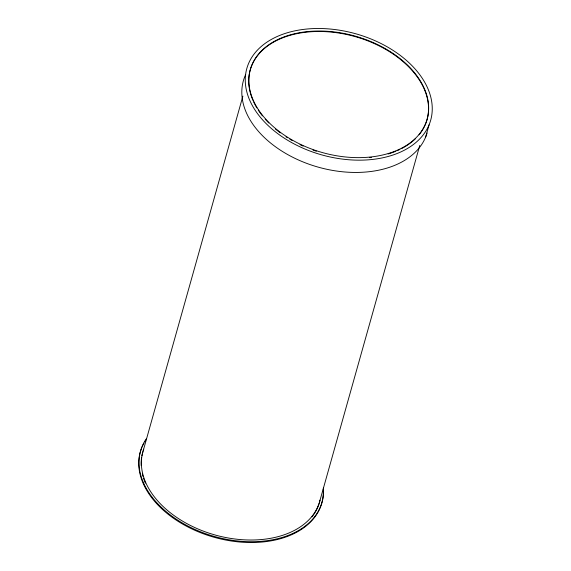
<?xml version="1.0" encoding="UTF-8"?>
<svg xmlns="http://www.w3.org/2000/svg" width="571" height="571" viewBox="0 0 571 571"><rect width="100%" height="100%" fill="white"/><g stroke="black" fill="none" stroke-linecap="round" stroke-linejoin="round"><path stroke-width="0.86" d="M143.193 450.783L242.882 96.128M319.353 502.644L419.764 145.419M425.623 137.104L429.078 124.835A95.5 62.903 15.7 0 0 314.521 28.55A95.5 62.903 15.7 0 0 272.667 129.61A95.5 62.903 15.7 0 0 429.078 124.835M320.046 500.117A91.824 60.483 15.7 0 1 213.897 534.649A91.824 60.483 15.7 0 1 143.749 449.127M319.125 503.458A91.824 60.483 15.7 0 1 312.03 516.812M145.398 483.13A91.824 60.483 15.7 0 1 143.521 478.17M143.007 476.507A91.824 60.483 15.7 0 1 142.357 474.009M141.187 465.629A91.824 60.483 15.7 0 1 141.594 457.592M141.894 455.844A91.824 60.483 15.7 0 1 142.964 451.597M323.25 488.84A94.272 62.096 15.7 0 1 221.362 539.117A94.272 62.096 15.7 0 1 141.744 447.764M142.065 446.979A94.272 62.096 15.7 0 1 143.963 443.103M144.841 441.59A94.272 62.096 15.7 0 1 145.791 440.105M323.479 488.027A94.272 62.096 15.7 0 1 214.667 536.547A94.272 62.096 15.7 0 1 146.519 438.557M252.982 100.396A91.824 60.483 15.7 0 1 345.569 34.267A91.824 60.483 15.7 0 1 419.043 134.792M415.652 138.503A91.824 60.483 15.7 0 1 401.484 148.631M399.936 149.409A91.824 60.483 15.7 0 1 397.537 150.523M395.896 151.229A91.824 60.483 15.7 0 1 388.166 153.97M371.464 157.353A91.824 60.483 15.7 0 1 369.708 157.546M316.384 151.229A91.824 60.483 15.7 0 1 313.022 150.073M303.144 146.097A91.824 60.483 15.7 0 1 299.982 144.627M292.109 140.502A91.824 60.483 15.7 0 1 289.797 139.153M287.527 137.761A91.824 60.483 15.7 0 1 286.035 136.804M280.34 132.857A91.824 60.483 15.7 0 1 275.422 129.003M268.813 122.979A91.824 60.483 15.7 0 1 265.258 119.203M262.46 115.892A91.824 60.483 15.7 0 1 258.256 110.117M256.864 107.898A91.824 60.483 15.7 0 1 253.681 101.952M427.072 133.036A95.5 62.903 15.7 0 1 313.008 165.569A95.5 62.903 15.7 0 1 245.68 74.523M279.112 131.38A91.824 60.483 15.7 0 0 426.83 120.267A91.824 60.483 15.7 0 0 310.317 31.348A91.824 60.483 15.7 0 0 279.112 131.38"/></g></svg>
